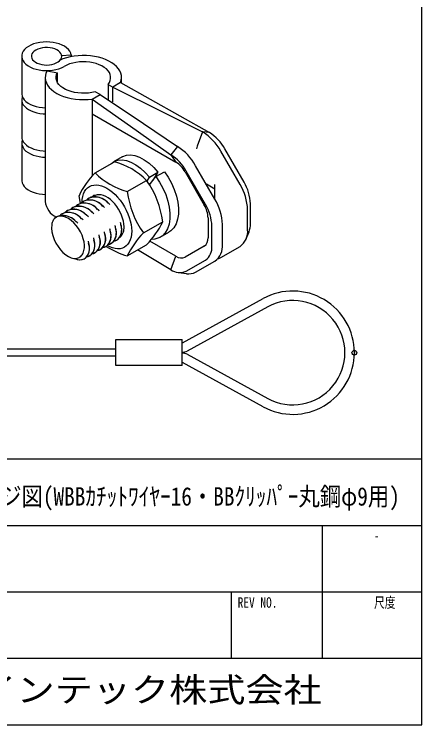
# Model space of a CAD drawing. Units: millimetres on the paper. Extents: x -143 to 139, y -97 to 98.
# Drawn here: x 96.4 to 139.4, y -96.7 to -21.8 of the extents above; entities that cross this region are included whole.
import ezdxf
from ezdxf.enums import TextEntityAlignment as Align

# ---------------------------------------------------------------- set-up
doc = ezdxf.new("R2010")
doc.units = ezdxf.units.MM
doc.header["$PDMODE"] = 32
doc.header["$PDSIZE"] = 0.5
doc.layers.add('0-0_文字･図枠･寸法', color=7, linetype='Continuous')
doc.layers.add('0-4_BBクリッパー', color=7, linetype='Continuous')
doc.styles.add('ＭＳ ゴシック', font='')
doc.styles.get('ＭＳ ゴシック').set_extended_font_data('MS Gothic')

msp = doc.modelspace()

# ---------------------------------------------------------------- linework, layer by layer
at = {"layer": '0-0_文字･図枠･寸法'}
for p, q in [((139.358, -24.464), (139.358, 98.286)), ((139.358, -96.714), (139.358, -24.464)), ((139.358, -75.714), (60.858, -75.714)), ((128.858, -75.714), (128.858, -89.714)), ((139.358, -82.714), (60.858, -82.714)), ((119.258, -82.714), (119.258, -89.714)), ((139.358, -89.714), (29.358, -89.714)), ((-142.642, -96.714), (139.358, -96.714))]:
    msp.add_line(p, q, dxfattribs=at)
msp.add_lwpolyline([(139.358, -68.714), (29.358, -68.714), (29.358, -96.714)], dxfattribs=at)
at = {"layer": '0-4_BBクリッパー'}
for p, q in [((97.14, -26.201), (97.14, -30.12)), ((101.358, -26.121), (102.377, -26.069)), ((102.377, -26.069), (102.377, -26.24)), ((101.23, -26.571), (101.23, -26.589)), ((99.821, -27.729), (100.917, -27.934)), ((101.352, -27.407), (101.619, -27.272)), ((99.624, -28.448), (99.624, -41.51)), ((100.917, -28.961), (100.917, -27.934)), ((107.686, -29.049), (107.686, -28.448)), ((106.253, -29.164), (106.253, -30.81)), ((106.253, -29.164), (106.762, -29.458)), ((107.576, -28.987), (106.762, -29.458)), ((107.576, -28.987), (116.941, -34.246)), ((105.405, -30.241), (104.896, -29.948)), ((106.762, -31.025), (106.762, -29.458)), ((104.59, -30.711), (105.405, -30.241)), ((104.59, -30.711), (104.59, -32.279)), ((97.14, -30.773), (97.14, -34.692)), ((104.59, -32.279), (104.59, -38.849)), ((104.59, -32.279), (113.42, -37.376)), ((116.236, -34.183), (115.652, -35.687)), ((116.941, -34.246), (116.236, -34.183)), ((97.14, -35.345), (97.14, -39.264)), ((113.577, -35.718), (112.871, -36.596)), ((120.602, -39.484), (118.573, -35.969)), ((112.871, -36.596), (113.42, -37.376)), ((120.185, -39.725), (118.156, -36.209)), ((104.888, -38.505), (106.924, -37.33)), ((107.745, -36.819), (106.84, -37.341)), ((117.526, -41.26), (115.496, -37.745)), ((110.368, -39.366), (110.618, -38.964)), ((110.618, -38.964), (111.523, -38.441)), ((110.626, -39.773), (111.291, -38.902)), ((111.523, -38.441), (110.996, -39.289)), ((111.268, -38.933), (111.237, -38.901)), ((114.38, -38.389), (116.409, -41.904)), ((116.532, -41.833), (114.503, -38.318)), ((108.284, -40.466), (110.32, -39.29)), ((110.786, -39.564), (110.572, -39.687)), ((117.508, -40.21), (116.626, -39.701)), ((117.508, -41.229), (117.508, -39.721)), ((103.341, -41.726), (103.19, -40.921)), ((104.239, -41.167), (104.23, -41.172)), ((104.804, -40.84), (104.796, -40.845)), ((103.108, -41.82), (103.099, -41.825)), ((103.673, -41.493), (103.664, -41.498)), ((121.278, -43.863), (121.278, -41.758)), ((101.977, -42.473), (101.968, -42.478)), ((102.542, -42.146), (102.533, -42.151)), ((120.98, -44.506), (120.98, -42.4)), ((100.842, -43.139), (100.57, -43.352)), ((100.836, -43.131), (100.661, -43.259)), ((100.845, -43.126), (100.836, -43.131)), ((101.022, -43.066), (100.957, -43.099)), ((101.411, -42.799), (101.402, -42.804)), ((116.807, -43.242), (116.807, -45.348)), ((107.013, -44.106), (107.007, -44.063)), ((107.579, -43.78), (107.572, -43.737)), ((109.982, -44.842), (112.018, -43.667)), ((117.208, -46.213), (117.208, -44.108)), ((118.321, -46.041), (118.321, -43.935)), ((105.882, -44.759), (105.876, -44.716)), ((106.448, -44.433), (106.441, -44.39)), ((111.76, -45.289), (112.665, -44.766)), ((120.801, -45.521), (121.126, -44.727)), ((104.186, -45.739), (104.179, -45.696)), ((104.751, -45.413), (104.744, -45.369)), ((105.317, -45.086), (105.31, -45.042)), ((107.171, -45.614), (107.18, -45.608)), ((113.42, -47.303), (110.652, -45.706)), ((106.04, -46.267), (106.049, -46.261)), ((106.606, -45.94), (106.615, -45.935)), ((108.284, -47.258), (110.32, -46.083)), ((116.409, -46.226), (114.38, -47.398)), ((118.156, -47.435), (120.185, -46.263)), ((104.909, -46.92), (104.918, -46.914)), ((105.474, -46.593), (105.484, -46.588)), ((112.871, -48.717), (109.373, -46.629)), ((103.272, -47.37), (103.334, -47.334)), ((103.334, -47.343), (103.278, -47.381)), ((103.285, -47.377), (103.328, -47.364)), ((103.304, -47.366), (103.305, -47.365)), ((103.778, -47.573), (103.787, -47.568)), ((104.343, -47.246), (104.352, -47.241)), ((112.871, -48.717), (113.42, -47.303)), ((114.503, -48.879), (116.532, -47.707)), ((115.496, -48.97), (117.526, -47.798)), ((113.694, -49.017), (114.545, -49.133)), ((114.112, -56.418), (122.617, -51.763)), ((123.097, -52.641), (114.592, -57.296)), ((107.07, -56.072), (114.07, -56.072)), ((107.07, -58.822), (107.07, -56.072)), ((114.07, -58.822), (114.07, -56.072)), ((114.07, -56.418), (114.112, -56.418)), ((77.243, -57.072), (107.07, -57.072)), ((114.112, -57.418), (114.07, -57.418)), ((114.07, -57.518), (114.112, -57.518)), ((114.592, -57.641), (123.097, -62.296)), ((107.07, -57.822), (77.243, -57.822)), ((114.07, -58.822), (107.07, -58.822)), ((114.112, -58.518), (114.07, -58.518)), ((122.617, -63.173), (114.112, -58.518))]:
    msp.add_line(p, q, dxfattribs=at)
for points in [[(102.377, -26.069), (102.323, -25.867), (102.221, -25.671), (102.075, -25.484), (101.886, -25.311), (101.659, -25.154), (101.397, -25.016), (101.105, -24.9), (100.789, -24.807), (100.454, -24.74), (100.106, -24.7), (99.752, -24.687), (99.399, -24.702), (99.052, -24.744), (98.718, -24.812), (98.403, -24.907), (98.113, -25.024), (97.853, -25.164), (97.628, -25.322), (97.442, -25.496), (97.299, -25.683), (97.2, -25.88), (97.148, -26.082), (97.145, -26.287), (97.189, -26.49), (97.28, -26.688), (97.416, -26.877), (97.595, -27.054), (97.814, -27.215), (98.069, -27.357), (98.354, -27.479), (98.666, -27.577), (98.997, -27.65), (99.342, -27.696), (99.695, -27.715), (100.05, -27.707), (100.399, -27.671), (100.736, -27.608), (101.056, -27.519), (101.352, -27.407)], [(107.576, -28.987), (107.654, -28.74), (107.686, -28.49), (107.67, -28.239), (107.608, -27.991), (107.5, -27.748), (107.347, -27.513), (107.151, -27.288), (106.914, -27.078), (106.639, -26.883), (106.33, -26.707), (105.99, -26.55), (105.622, -26.416), (105.232, -26.306), (104.823, -26.22), (104.4, -26.161), (103.969, -26.128), (103.535, -26.121), (103.101, -26.143), (102.674, -26.19), (102.259, -26.264), (101.86, -26.364), (101.481, -26.488), (101.208, -26.598)], [(106.253, -29.164), (106.39, -28.968), (106.482, -28.763), (106.529, -28.553), (106.529, -28.342), (106.482, -28.132), (106.39, -27.927), (106.253, -27.731), (106.074, -27.546), (105.856, -27.376), (105.603, -27.223), (105.318, -27.09), (105.006, -26.979), (104.672, -26.892), (104.321, -26.83), (103.96, -26.795), (103.594, -26.786), (103.229, -26.804), (102.87, -26.848), (102.525, -26.919), (102.198, -27.014), (101.894, -27.132), (101.619, -27.272)], [(99.821, -27.729), (99.706, -27.979), (99.641, -28.236), (99.625, -28.495), (99.659, -28.754), (99.743, -29.009), (99.875, -29.257), (100.055, -29.494), (100.279, -29.719), (100.545, -29.928), (100.85, -30.119), (101.189, -30.289), (101.56, -30.436), (101.956, -30.558), (102.373, -30.654), (102.807, -30.723), (103.251, -30.763), (103.7, -30.775), (104.148, -30.757), (104.59, -30.711)], [(104.896, -29.948), (104.55, -30.028), (104.189, -30.081), (103.82, -30.107), (103.447, -30.106), (103.078, -30.076), (102.719, -30.02), (102.375, -29.937), (102.053, -29.829), (101.757, -29.698), (101.493, -29.546), (101.266, -29.375), (101.078, -29.19), (100.934, -28.991), (100.835, -28.784), (100.784, -28.571), (100.78, -28.356), (100.825, -28.142), (100.917, -27.934)], [(106.762, -29.458), (112.067, -32.104), (116.236, -34.183)], [(97.14, -30.12), (97.145, -30.206), (97.189, -30.409), (97.28, -30.607), (97.416, -30.796), (97.595, -30.972), (97.814, -31.133), (98.069, -31.276), (98.354, -31.397), (98.666, -31.495), (98.997, -31.568), (99.342, -31.615), (99.624, -31.632)], [(97.202, -30.447), (97.179, -30.513), (97.142, -30.715), (97.152, -30.918), (97.209, -31.118), (97.312, -31.312), (97.459, -31.497), (97.647, -31.668), (97.874, -31.823), (98.134, -31.96), (98.423, -32.075), (98.737, -32.167), (99.069, -32.233), (99.413, -32.274), (99.624, -32.285)], [(104.59, -30.711), (109.228, -34.007), (112.871, -36.596)], [(105.405, -30.241), (109.981, -33.308), (113.577, -35.718)], [(97.14, -34.692), (97.152, -34.837), (97.209, -35.037), (97.312, -35.231), (97.459, -35.415), (97.647, -35.587), (97.874, -35.742), (98.134, -35.878), (98.423, -35.994), (98.737, -36.085), (99.069, -36.152), (99.413, -36.193), (99.624, -36.204)], [(97.202, -35.018), (97.2, -35.024), (97.148, -35.226), (97.145, -35.431), (97.189, -35.634), (97.28, -35.832), (97.416, -36.021), (97.595, -36.197), (97.814, -36.358), (98.069, -36.501), (98.354, -36.622), (98.666, -36.72), (98.997, -36.793), (99.342, -36.84), (99.624, -36.857)], [(115.652, -35.687), (115.607, -35.839), (115.592, -35.983)], [(107.749, -36.826), (107.806, -36.786), (108.197, -36.649), (108.631, -36.617), (109.092, -36.686), (109.576, -36.854), (110.079, -37.123), (110.583, -37.487), (111.07, -37.933), (111.523, -38.441)], [(106.633, -37.498), (106.901, -37.308), (107.292, -37.172), (107.726, -37.139), (108.187, -37.208), (108.671, -37.376), (109.174, -37.646), (109.678, -38.01), (110.165, -38.456), (110.618, -38.964)], [(111.291, -38.902), (111.69, -39.489), (112.044, -40.127), (112.339, -40.796), (112.563, -41.469), (112.711, -42.124), (112.783, -42.757), (112.777, -43.364), (112.69, -43.922), (112.524, -44.41), (112.288, -44.813), (111.986, -45.132), (111.616, -45.362), (111.189, -45.493), (110.813, -45.514)], [(111.291, -38.902), (112.196, -38.38), (112.595, -38.967), (112.949, -39.605), (113.244, -40.273), (113.468, -40.947), (113.616, -41.602), (113.688, -42.234), (113.682, -42.841), (113.594, -43.399), (113.429, -43.887), (113.193, -44.29), (112.891, -44.609), (112.658, -44.755)], [(97.14, -39.264), (97.145, -39.349), (97.189, -39.553), (97.28, -39.75), (97.416, -39.939), (97.595, -40.116), (97.814, -40.277), (98.069, -40.419), (98.354, -40.541), (98.666, -40.639), (98.997, -40.712), (99.342, -40.758), (99.624, -40.776)], [(103.521, -41.635), (103.538, -41.306), (103.587, -41.001), (103.668, -40.723), (103.78, -40.475), (103.922, -40.261), (104.091, -40.083), (104.286, -39.943), (104.505, -39.844), (104.744, -39.786), (105, -39.771), (105.271, -39.797), (105.552, -39.866), (105.841, -39.976), (106.134, -40.126), (106.426, -40.314), (106.715, -40.537), (106.996, -40.794), (107.267, -41.079), (107.523, -41.391), (107.762, -41.725), (107.981, -42.076), (108.176, -42.441), (108.345, -42.815), (108.487, -43.193), (108.599, -43.57), (108.68, -43.942), (108.729, -44.304), (108.746, -44.651), (108.729, -44.979), (108.68, -45.284), (108.599, -45.563), (108.487, -45.81), (108.345, -46.025), (108.176, -46.203), (107.981, -46.342), (107.762, -46.442), (107.523, -46.499), (107.267, -46.515), (106.996, -46.488)], [(104.235, -41.182), (104.137, -41.232), (103.983, -41.387)], [(104.216, -41.213), (104.121, -41.262), (103.998, -41.385)], [(104.769, -41.031), (104.469, -41.08), (104.284, -41.174)], [(104.801, -40.856), (104.703, -40.906), (104.548, -41.061)], [(104.781, -40.887), (104.686, -40.935), (104.564, -41.058)], [(107.943, -44.188), (107.927, -43.893), (107.876, -43.585), (107.794, -43.268), (107.68, -42.95), (107.537, -42.634), (107.369, -42.329), (107.177, -42.038), (106.966, -41.768), (106.74, -41.523), (106.502, -41.309), (106.257, -41.129), (106.01, -40.986), (105.765, -40.884), (105.527, -40.824), (105.301, -40.806), (105.09, -40.833), (104.898, -40.902), (104.73, -41.013), (104.722, -41.02)], [(103.104, -41.835), (103.006, -41.885), (102.851, -42.04)], [(103.085, -41.866), (102.989, -41.915), (102.867, -42.038)], [(103.638, -41.684), (103.338, -41.733), (103.153, -41.827)], [(103.67, -41.509), (103.572, -41.559), (103.417, -41.714)], [(103.651, -41.54), (103.555, -41.588), (103.432, -41.711)], [(104.204, -41.357), (103.903, -41.406), (103.718, -41.501)], [(106.443, -41.832), (106.369, -41.766), (106.294, -41.7)], [(106.449, -41.836), (106.341, -41.732), (106.301, -41.706)], [(101.942, -42.663), (101.641, -42.712), (101.456, -42.807)], [(101.973, -42.488), (101.875, -42.538), (101.72, -42.693)], [(101.954, -42.519), (101.858, -42.568), (101.736, -42.691)], [(102.507, -42.337), (102.207, -42.386), (102.022, -42.48)], [(102.539, -42.162), (102.44, -42.212), (102.286, -42.367)], [(102.519, -42.193), (102.424, -42.241), (102.301, -42.364)], [(103.073, -42.01), (102.772, -42.059), (102.587, -42.154)], [(104.746, -42.811), (104.671, -42.745), (104.595, -42.677)], [(104.753, -42.816), (104.644, -42.711), (104.604, -42.685)], [(105.31, -42.484), (105.236, -42.418), (105.161, -42.351)], [(105.318, -42.489), (105.209, -42.385), (105.17, -42.359)], [(105.876, -42.158), (105.802, -42.092), (105.727, -42.025)], [(105.884, -42.163), (105.775, -42.058), (105.735, -42.032)], [(103.71, -46.703), (103.759, -46.426), (103.762, -46.117), (103.721, -45.786), (103.637, -45.443), (103.508, -45.084), (103.341, -44.731), (103.135, -44.387), (102.9, -44.069), (102.639, -43.781), (102.363, -43.534), (102.066, -43.328), (101.768, -43.179), (101.478, -43.091), (101.203, -43.065), (100.93, -43.105)], [(101.408, -42.815), (101.309, -42.865), (101.155, -43.02)], [(101.388, -42.846), (101.293, -42.894), (101.17, -43.017)], [(103.619, -43.468), (103.544, -43.402), (103.468, -43.334)], [(103.622, -43.469), (103.513, -43.364), (103.473, -43.338)], [(104.182, -43.139), (104.107, -43.073), (104.031, -43.005)], [(104.187, -43.142), (104.078, -43.038), (104.039, -43.012)], [(100.311, -43.986), (100.299, -44.34), (100.338, -44.722), (100.431, -45.121), (100.573, -45.525), (100.756, -45.91), (100.977, -46.278), (101.227, -46.611), (101.5, -46.907), (101.785, -47.15), (102.078, -47.34), (102.36, -47.466), (102.632, -47.534), (102.886, -47.537), (103.115, -47.476), (103.196, -47.435)], [(103.056, -43.796), (102.947, -43.691), (102.905, -43.663)], [(103.057, -43.798), (102.982, -43.731), (102.906, -43.664)], [(107.048, -44.274), (107.028, -44.176), (107.007, -44.077)], [(107.614, -43.95), (107.594, -43.852), (107.573, -43.752)], [(105.916, -44.922), (105.896, -44.824), (105.875, -44.724)], [(106.482, -44.598), (106.462, -44.5), (106.441, -44.4)], [(104.218, -45.895), (104.199, -45.801), (104.179, -45.705)], [(104.783, -45.568), (104.763, -45.471), (104.743, -45.372)], [(105.35, -45.245), (105.329, -45.147), (105.309, -45.048)], [(106.631, -45.893), (106.712, -45.852), (106.888, -45.662)], [(106.849, -45.704), (106.998, -45.687), (107.166, -45.603)], [(106.853, -45.699), (106.965, -45.687), (107.126, -45.606)], [(107.196, -45.566), (107.277, -45.526), (107.454, -45.335)], [(105.499, -46.546), (105.58, -46.505), (105.757, -46.315)], [(105.718, -46.357), (105.867, -46.34), (106.034, -46.256)], [(105.722, -46.352), (105.834, -46.34), (105.994, -46.26)], [(106.064, -46.219), (106.146, -46.179), (106.322, -45.988)], [(106.996, -46.488), (106.715, -46.419), (106.426, -46.309), (106.156, -46.172)], [(106.283, -46.031), (106.433, -46.014), (106.6, -45.93)], [(106.288, -46.026), (106.4, -46.013), (106.56, -45.933)], [(104.368, -47.199), (104.449, -47.158), (104.626, -46.968)], [(104.587, -47.01), (104.736, -46.993), (104.903, -46.909)], [(104.591, -47.005), (104.703, -46.993), (104.863, -46.912)], [(104.933, -46.872), (105.015, -46.832), (105.191, -46.641)], [(105.152, -46.684), (105.302, -46.667), (105.469, -46.583)], [(105.157, -46.679), (105.268, -46.666), (105.429, -46.585)], [(103.802, -47.525), (103.884, -47.485), (104.06, -47.294)], [(104.026, -47.332), (104.137, -47.319), (104.297, -47.239)], [(104.033, -47.335), (104.171, -47.32), (104.338, -47.236)], [(117.814, -47.572), (117.958, -47.528), (118.156, -47.435)]]:
    msp.add_lwpolyline(points, dxfattribs=at)
msp.add_lwpolyline([(98.633, -25.548), (98.458, -25.668), (98.321, -25.803), (98.225, -25.95), (98.173, -26.103), (98.167, -26.26), (98.208, -26.415), (98.293, -26.564), (98.42, -26.702), (98.586, -26.826), (98.786, -26.932), (99.014, -27.017), (99.263, -27.078), (99.527, -27.115), (99.798, -27.125), (100.068, -27.108), (100.329, -27.065), (100.574, -26.998), (100.795, -26.907), (100.987, -26.797), (101.144, -26.669), (101.261, -26.527), (101.335, -26.377), (101.363, -26.221), (101.346, -26.065), (101.283, -25.912), (101.177, -25.768), (101.03, -25.637), (100.846, -25.521), (100.631, -25.425), (100.392, -25.352), (100.134, -25.303), (99.866, -25.28), (99.594, -25.283), (99.328, -25.313), (99.074, -25.368), (98.84, -25.447)], close=True, dxfattribs=at)
for centre, radius, start, end in [((113.305, -38.882), 5.539, 28.85561, 58.04532), ((114.45, -38.241), 4.708, 28.85562, 58.04532), ((110.645, -40.418), 5.539, 28.85561, 58.04532), ((110.38, -40.59), 4.708, 28.85562, 58.04532), ((104.842, -44.857), 7.81, 45.46392, 74.54145), ((111.954, -39.726), 2.769, 28.85561, 58.04532), ((110.618, -44.337), 8.176, 134.49537, 155.30328), ((110.272, -33.101), 7.628, 225.10876, 254.89661), ((102.466, -44.855), 9.626, 7.09279, 35.31857), ((116.572, -41.919), 4.708, 1.95652, 31.14371), ((117.836, -39.277), 9.626, 187.09276, 215.3186), ((115.444, -42.589), 5.539, 1.9565, 31.14372), ((104.902, -42.817), 1.767, 38.90036, 111.83855), ((104.793, -43.038), 2.011, 41.70254, 90.02134), ((101.616, -41.328), 2, 185.2096, 246.33207), ((103.771, -43.47), 1.767, 38.90039, 111.83823), ((103.662, -43.688), 2.008, 41.74263, 90.0356), ((104.336, -43.143), 1.767, 38.90057, 111.84255), ((104.228, -43.362), 2.009, 41.72996, 90.03163), ((114.039, -43.337), 2.77, 1.95653, 31.14369), ((112.503, -44.268), 4.708, 1.95652, 31.14371), ((112.785, -44.125), 5.539, 1.9565, 31.14372), ((102.074, -44.449), 1.767, 38.90047, 111.84029), ((101.965, -44.672), 2.013, 41.67386, 90.01067), ((102.64, -44.123), 1.767, 38.90041, 111.83876), ((102.531, -44.343), 2.01, 41.71277, 90.0254), ((103.205, -43.796), 1.767, 38.90047, 111.84152), ((103.097, -44.015), 2.008, 41.73661, 90.03356), ((101.395, -44.036), 1.071, 140.30939, 149.4894), ((101.155, -43.821), 0.75, 107.44259, 141.25654), ((101.508, -44.776), 1.767, 38.90038, 111.84028), ((101.402, -44.995), 2.008, 41.50269, 90.09206), ((101.554, -44.116), 1.25, 150.01927, 174.03439), ((106.337, -44.513), 1.371, 307.67691, 23.53333), ((106.065, -44.483), 1.633, 329.1359, 19.14942), ((106.627, -44.308), 1.322, 310.82796, 5.22779), ((103.884, -39.754), 9.026, 315.48467, 334.31399), ((119.007, -43.909), 2.272, 338.89352, 1.14127), ((104.641, -45.494), 1.369, 307.65203, 23.47171), ((104.362, -45.461), 1.639, 329.18643, 19.27098), ((105.205, -45.166), 1.372, 307.68749, 23.56278), ((104.93, -45.135), 1.637, 329.16779, 19.22663), ((105.773, -44.841), 1.369, 307.64683, 23.46532), ((105.498, -44.809), 1.635, 329.149, 19.18149), ((116.418, -51.17), 9.026, 135.48464, 154.31401), ((119.058, -44.695), 1.931, 305.69803, 5.62039), ((103.51, -46.146), 1.37, 307.66055, 23.48727), ((103.225, -46.112), 1.645, 329.2324, 19.38098), ((104.075, -45.819), 1.371, 307.66933, 23.52168), ((103.794, -45.787), 1.642, 329.20632, 19.31883), ((115.846, -45.442), 0.966, 305.6981, 5.62033), ((102.944, -46.473), 1.37, 307.65435, 23.487), ((102.661, -46.439), 1.644, 329.22365, 19.35997), ((110.724, -38.805), 8.798, 237.87116, 253.9008), ((115.574, -46.374), 1.642, 305.69805, 5.62035), ((116.399, -46.23), 1.931, 305.69803, 5.62039), ((102.78, -46.623), 0.91, 311.40056, 338.39809), ((101.796, -46.215), 1.976, 337.88068, 345.67904), ((103.271, -46.713), 0.969, 238.03706, 298.47251), ((103.302, -46.706), 0.977, 238.12039, 298.74952), ((102.588, -46.359), 1.236, 299.45441, 309.94487), ((113.982, -46.519), 0.966, 234.38182, 294.31395), ((113.827, -47.383), 1.641, 234.38185, 294.31393), ((114.783, -47.661), 1.492, 260.83696, 298.58936), ((125.74, -57.468), 6.503, 0, 118.69139), ((125.74, -57.468), 5.503, 241.30861, 118.69139), ((114.112, -56.418), 1, 270, 298.69138), ((114.112, -58.518), 1, 61.30862, 90), ((125.74, -57.468), 6.503, 241.30861, 0)]:
    msp.add_arc(centre, radius, start, end, dxfattribs=at)
msp.add_point((132.243, -57.468), dxfattribs=at)

# ---------------------------------------------------------------- texts
at = {"layer": '0-0_文字･図枠･寸法', "style": 'ＭＳ ゴシック'}
for s, height, width, p in [('天井落下防止金具取付イメージ図(WBBｶﾁｯﾄﾜｲﾔｰ16・BBｸﾘｯﾊﾟｰ丸鋼φ9用)', 1.94, 0.85, (65.637, -74.176)), ('-', 1.1, 0.65, (134.338, -77.647)), ('尺度', 1.1, 0.75, (134.327, -84.698)), ('REV NO.', 1.1, 0.8, (119.933, -84.698)), ('日栄インテック株式会社', 2.566, 1.15, (84.522, -95.078))]:
    msp.add_text(s, height=height, dxfattribs=dict(at, width=width)).set_placement(p, align=Align.BOTTOM_LEFT)

doc.saveas('drawing.dxf')
